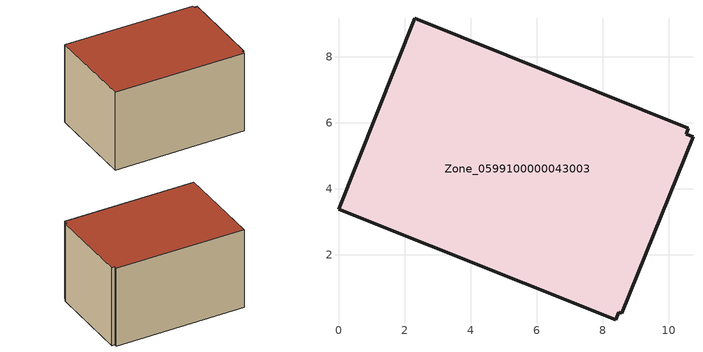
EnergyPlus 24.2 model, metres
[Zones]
Zone_0599100000043003
 floor ground (C_G): 10.53,5.65 10.74,5.58 8.59,0.22 8.49,0.26 8.4,0.04 0,3.38 2.32,9.16 10.6,5.83 z0
 wall outside (C_F): 10.53,5.65 10.6,5.83 2.32,9.16 0,3.38 8.4,0.04 8.49,0.26 8.59,0.22 10.74,5.58 10.53,5.65 z0:5.62
 roof outside (C_R): 10.74,5.58 10.53,5.65 10.6,5.83 2.32,9.16 0,3.38 8.4,0.04 8.49,0.26 8.59,0.22 z5.62
[BUILDING]
Pand.0599100000043003: North Axis=0; Terrain=City; Loads Convergence Tolerance Value=0.04; Temperature Convergence Tolerance Value=0.4; Solar Distribution=FullExterior; Maximum Number of Warmup Days=25; Minimum Number of Warmup Days=1
[Site:Location]
Rotterdam.The.Hague.AP_ZH_NLD Design_Conditions: Latitude=51.96; Longitude=4.45; Time Zone=1; Elevation=-4.5
[SITE:GROUNDTEMPERATURE:BUILDINGSURFACE]
18, 18, 18, 18, 18, 18, 18, 18, 18, 18, 18, 18
[MATERIAL] Thermal Absorptance=0.9; Solar Absorptance=0.7; Visible Absorptance=0.7
Name | Roughness | Thickness | Conductivity | Density | Specific Heat
G.TC.1975-1991 | MediumSmooth | 0.15 | 0.288461 | 540 | 1210
F.TC.1975-1991 | Rough | 0.3 | 0.230769 | 1920 | 840
R.TC.1975-1991 | MediumRough | 0.2 | 0.153846 | 1500 | 1000
[CONSTRUCTION]
C_G: G.TC.1975-1991
C_F: F.TC.1975-1991
C_R: R.TC.1975-1991
[ZONE]
Zone_0599100000043003: Type=1; Multiplier=1; Ceiling Height=Autocalculate; Volume=Autocalculate; Floor Area=autocalculate; Part of Total Floor Area=Yes
[ZONEINFILTRATION:DESIGNFLOWRATE]
Infil_Zone_0599100000043003: Zone or ZoneList or Space or SpaceList=Zone_0599100000043003; Schedule=AlwaysOn; Design Flow Rate Calculation Method=Flow/Area; Flow Rate per Floor Area=0.003; Constant Term Coefficient=1; Temperature Term Coefficient=0; Velocity Term Coefficient=0; Velocity Squared Term Coefficient=0
[HVACTEMPLATE:ZONE:IDEALLOADSAIRSYSTEM]
Zone_0599100000043003: Maximum Heating Supply Air Temperature=50; Minimum Cooling Supply Air Temperature=13; Maximum Heating Supply Air Humidity Ratio=0.0156; Minimum Cooling Supply Air Humidity Ratio=0.0077; Heating Limit=NoLimit; Cooling Limit=NoLimit; Dehumidification Control Type=ConstantSensibleHeatRatio; Cooling Sensible Heat Ratio=0.7; Dehumidification Setpoint=60; Humidification Control Type=None; Humidification Setpoint=30; Outdoor Air Method=None; Outdoor Air Flow Rate per Person=0.00944; Outdoor Air Flow Rate per Zone Floor Area=0; Outdoor Air Flow Rate per Zone=0; Demand Controlled Ventilation Type=None; Outdoor Air Economizer Type=NoEconomizer; Heat Recovery Type=None; Sensible Heat Recovery Effectiveness=0.7; Latent Heat Recovery Effectiveness=0.65
[ZONECONTROL:THERMOSTAT]
ThermostatControl_Zone_0599100000043003: Zone or ZoneList=Zone_0599100000043003; Control Type Schedule=DualSetpointControlType; Control 1=Thermostat_Zone_0599100000043003; Temperature Difference Between Cutout And Setpoint=0
[THERMOSTATSETPOINT:DUALSETPOINT]
Thermostat_Zone_0599100000043003: Heating Setpoint Temperature Schedule=HeatingSetpoint_Zone_0599100000043003; Cooling Setpoint Temperature Schedule=CoolingSetpoint_Zone_0599100000043003
[SCHEDULE:COMPACT]
HeatingSetpoint_Zone_0599100000043003: Through: 12/31, For: AllDays, Until: 24:00, 21
CoolingSetpoint_Zone_0599100000043003: Through: 12/31, For: AllDays, Until: 24:00, 24
DualSetpointControlType: Through: 12/31, For: AllDays, Until: 24:00, 4
AlwaysOn: Through: 12/31, For: AllDays, Until: 24:00, 1
